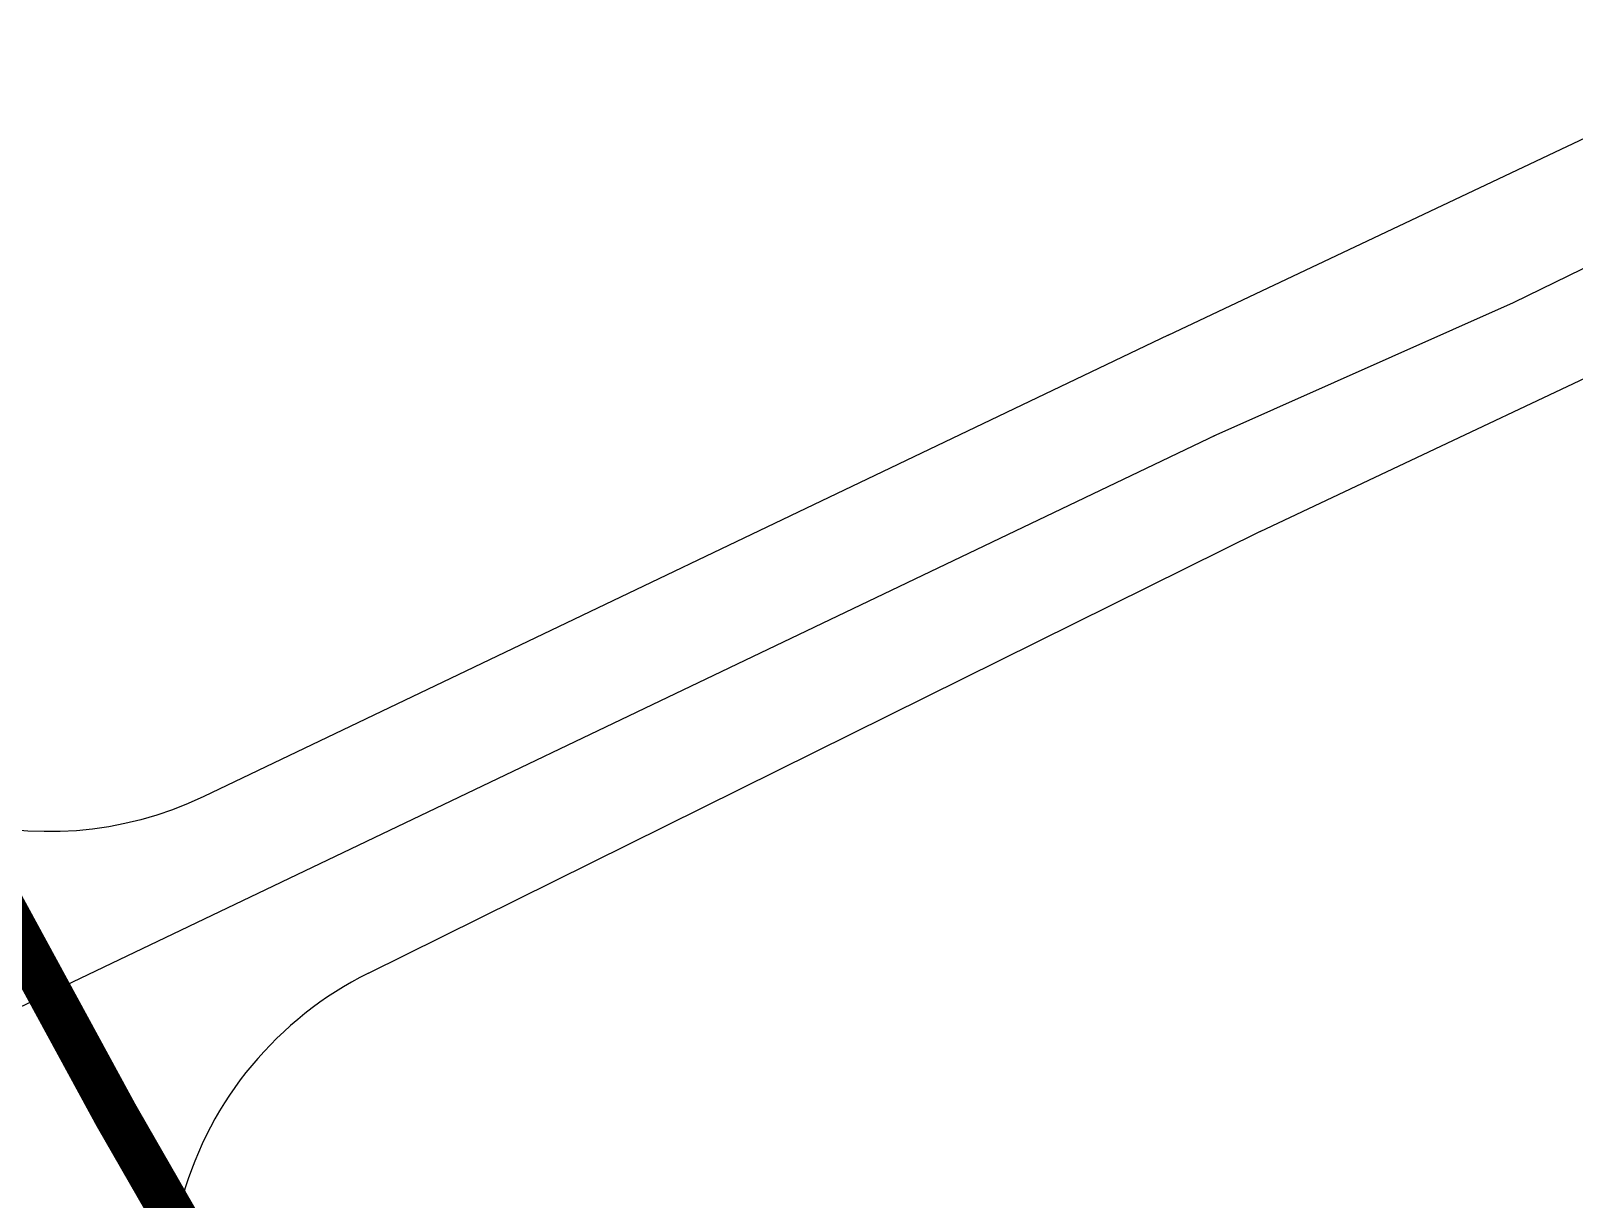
# Model space of a CAD drawing. Extents: x -809667 to 586099, y 3084146 to 3634412.
# Drawn here: x 381193.7 to 381245.3, y 3084281.1 to 3084320.2 of the extents above; entities that cross this region are included whole.
import ezdxf

# ---------------------------------------------------------------- set-up
doc = ezdxf.new("R2010")
doc.units = 0
doc.header["$LTSCALE"] = 0.5
doc.layers.add('文字', color=7, linetype='CONTINUOUS')

# ---------------------------------------------------------------- blocks, each defined once
blk = doc.blocks.new('123213')
at = {"layer": '文字', "color": 8, "linetype": 'Continuous'}
blk.add_line((381828.67, 3087165.129), (381798.806, 3087150.337), dxfattribs=at)
at = {"layer": '文字', "color": 8, "linetype": 'Continuous', "const_width": 1.5, "flags": 128}
blk.add_lwpolyline([(381846.555, 3087097.31), (381816.785, 3087092.33), (381814.905, 3087096.733), (381810.784, 3087106.813), (381807.394, 3087113.619), (381805.254, 3087116.05), (381803.774, 3087119.99), (381797.614, 3087133.624), (381794.034, 3087139.196), (381790.354, 3087145.595), (381783.014, 3087159.089), (381778.694, 3087165.414), (381772.874, 3087174.714), (381770.124, 3087181.442), (381770.36, 3087190.836), (381743.418, 3087171.615), (381743.418, 3087171.615), (381743.418, 3087171.615)], dxfattribs=at)
at = {"layer": '文字', "color": 8, "linetype": 'Continuous', "flags": 128}
for points in [[(381825.584, 3087171.694), (381856.476, 3087186.326)], [(381837.142, 3087172.791), (381857.899, 3087182.911)], [(381828.67, 3087165.129), (381861.37, 3087180.572)], [(381827.089, 3087168.314), (381837.142, 3087172.791)], [(381827.18, 3087168.356), (381782.425, 3087146.952)]]:
    blk.add_lwpolyline(points, dxfattribs=at)
blk.add_lwpolyline([(381825.584, 3087171.694), (381793.298, 3087156.254, -0.381587), (381777.946, 3087160.718), (381767.655, 3087177.178)], format="xyb", dxfattribs=at)
at = {"layer": '文字', "color": 8, "linetype": 'Continuous'}
blk.add_lwpolyline([(381775.553, 3087170.694), (381786.366, 3087153.944), (381804.803, 3087118.944), (381814.053, 3087099.944), (381817.022, 3087092.944)], dxfattribs=at)
blk.add_arc((381804.132, 3087139.584), 12, 116.3483, 212.0138, dxfattribs=at)

msp = doc.modelspace()

# ---------------------------------------------------------------- block references
at = {"layer": '文字', "color": 8}
msp.add_blockref('123213', (-593.85, -2861.67), dxfattribs=at)

doc.saveas('drawing.dxf')
